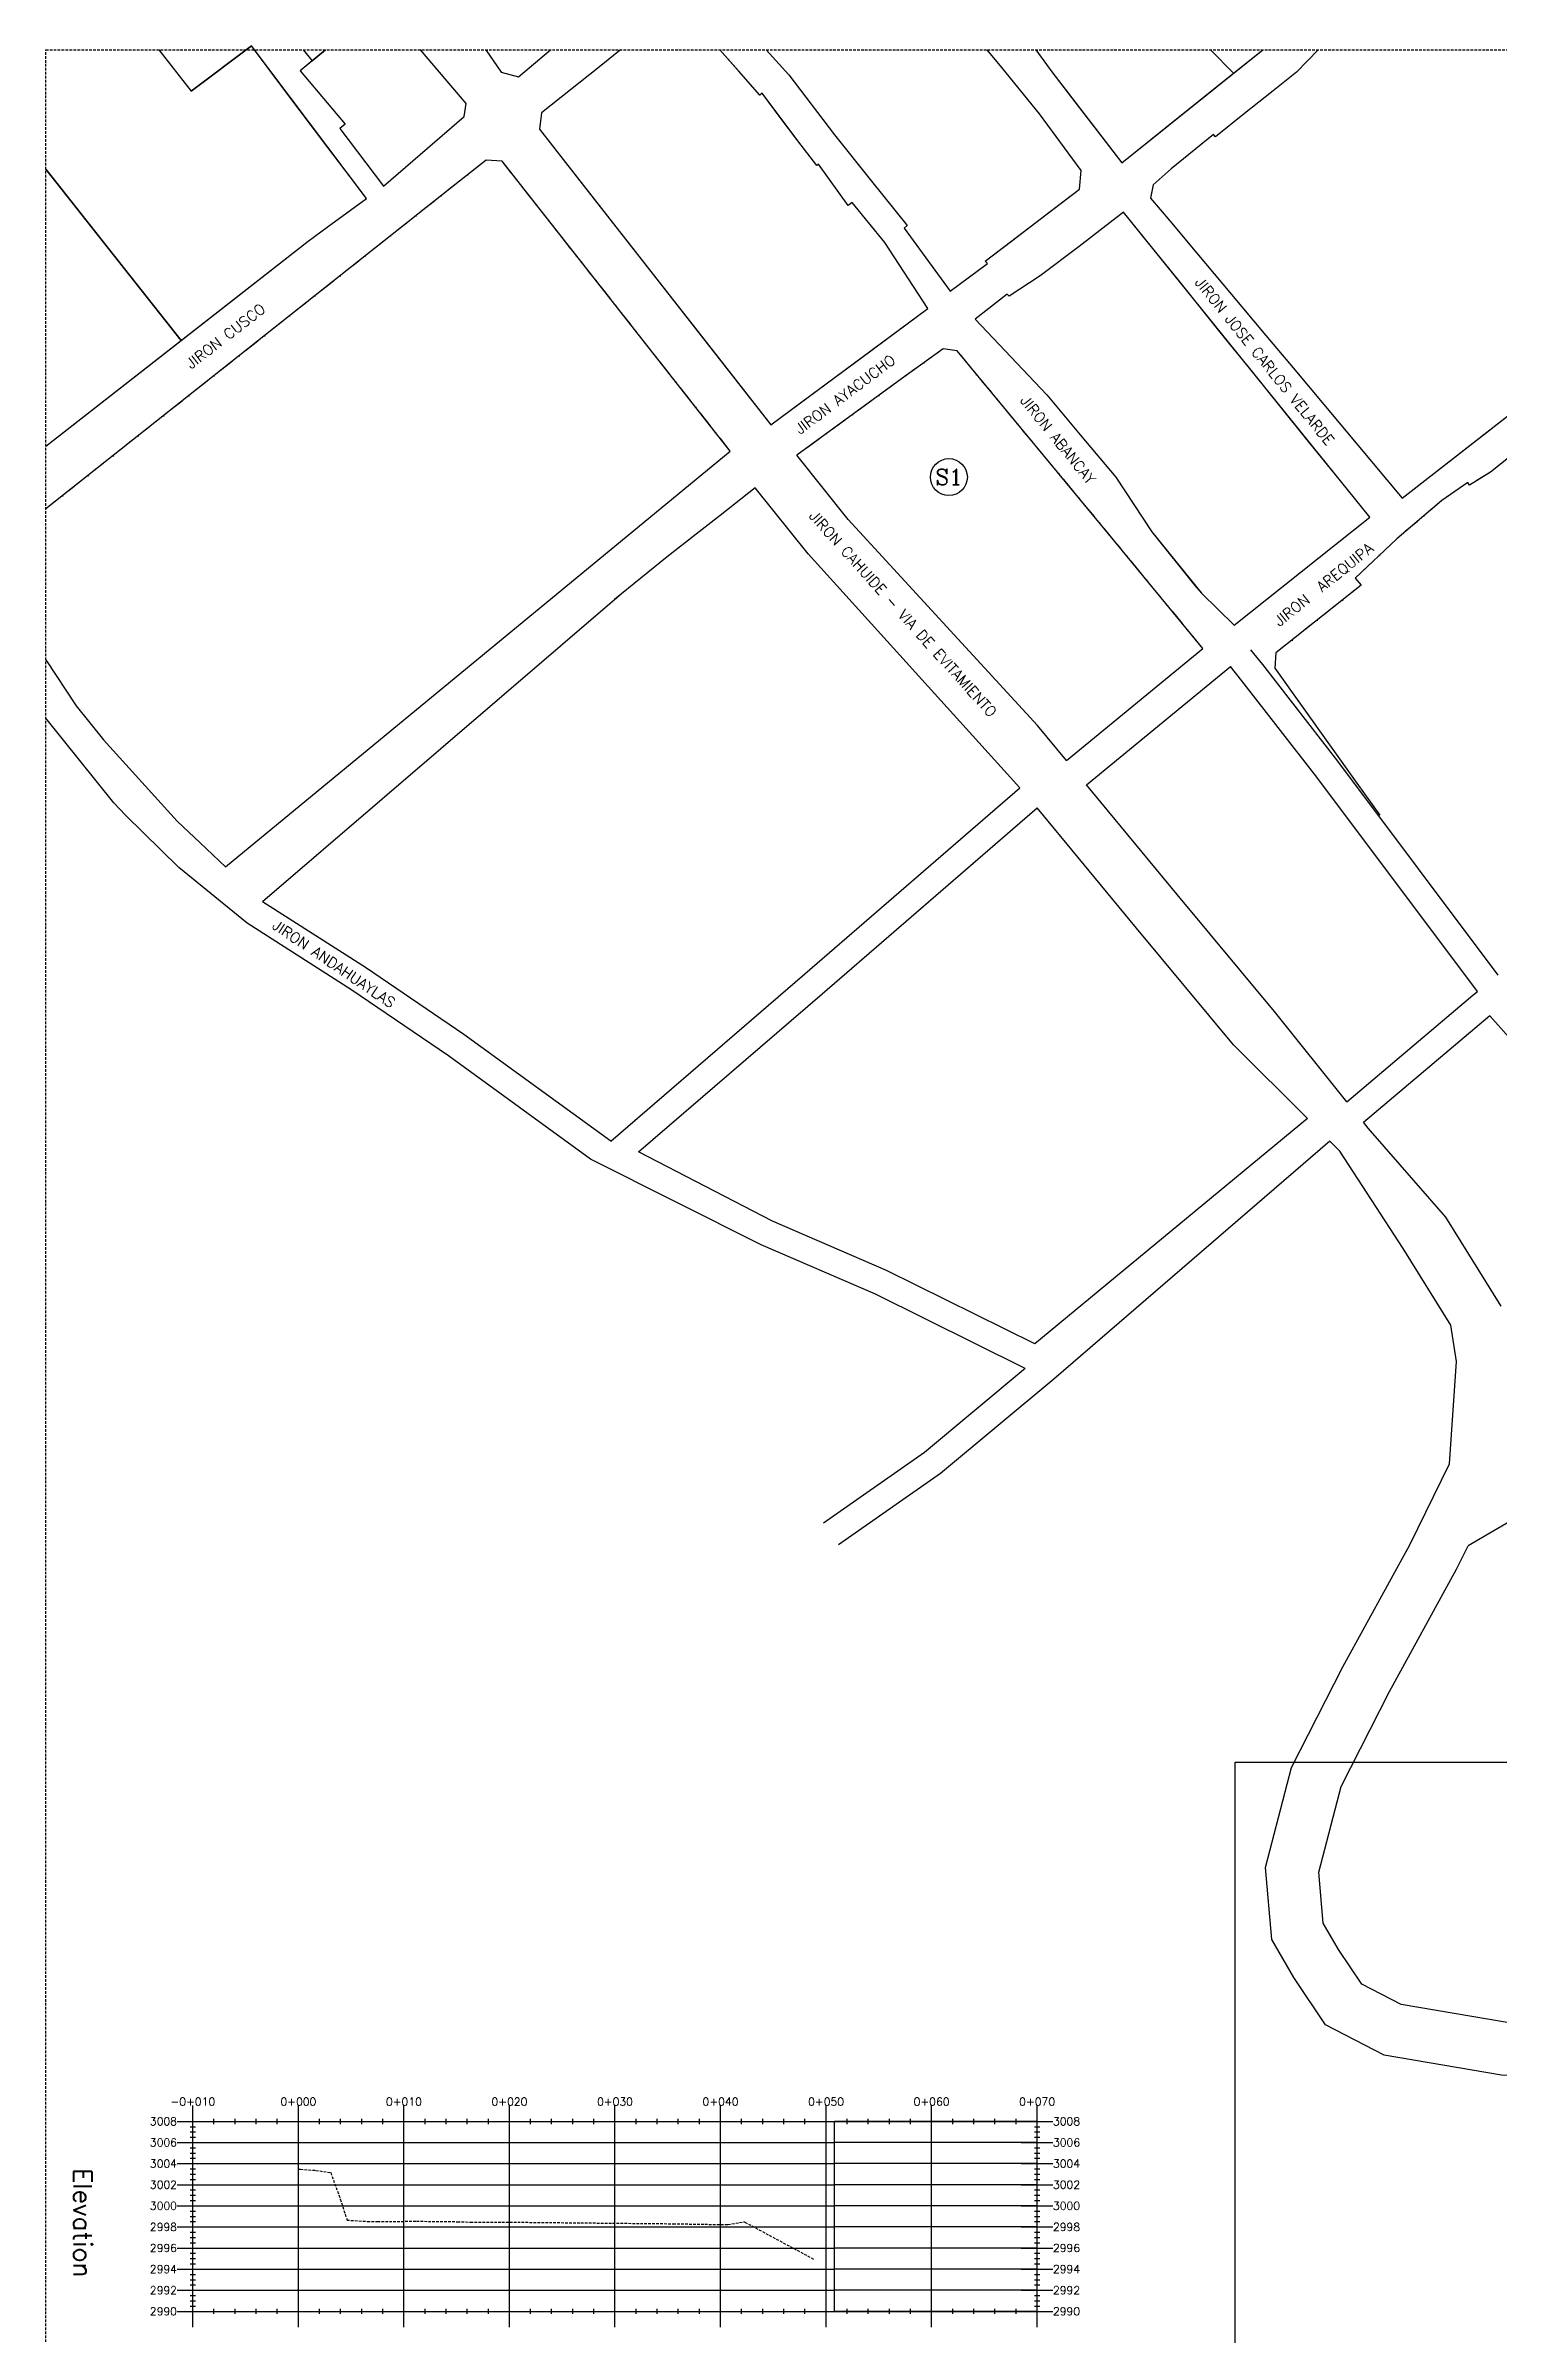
# Model space of a CAD drawing. Header units: metres. Extents: x 699753 to 708012, y 8489657 to 8490746.
# Drawn here: x 706717.6 to 706992.9, y 8490311.9 to 8490745.7 of the extents above; entities that cross this region are included whole.
import ezdxf
from ezdxf.enums import TextEntityAlignment as Align

# ---------------------------------------------------------------- set-up
doc = ezdxf.new("R2010")
doc.units = ezdxf.units.M
doc.linetypes.add('DASHDOT', pattern=[1, 0.5, -0.25, 0, -0.25])
doc.linetypes.add('DASHED', pattern=[0.75, 0.5, -0.25])
doc.layers.add('A-ACOTACION', color=7, linetype='Continuous', lineweight=9)
doc.layers.add('detalles', color=84, linetype='Continuous', lineweight=25)
for name, color, linetype in [('C-HYDR-CTCH-HDPT', 2, 'Continuous'), ('C-ROAD-PROF', 1, 'DASHED'), ('C-ROAD-PROF-GRID-GEOM', 5, 'Continuous'), ('C-ROAD-PROF-GRID-MAJR', 8, 'Continuous'), ('C-ROAD-PROF-TEXT', 11, 'Continuous'), ('C-ROAD-PROF-TITL', 11, 'Continuous'), ('C-ROAD-PROF-TTLB', 5, 'Continuous'), ('CALLES', 7, 'Continuous'), ('COLINDANTES', 8, 'Continuous'), ('MANZANAS', 4, 'Continuous'), ('OTROS-FINES', 7, 'Continuous'), ('VIVIENDA', 7, 'Continuous')]:
    doc.layers.add(name, color=color, linetype=linetype)
doc.styles.add('ROMANC', font='romanc.shx')
doc.styles.add('ROMANT', font='romant.shx')
doc.styles.get("Standard").update_dxf_attribs({"font": 'simplex.shx'})

msp = doc.modelspace()

# ---------------------------------------------------------------- linework, layer by layer
at = {"layer": 'A-ACOTACION', "lineweight": 30, "flags": 128}
msp.add_lwpolyline([(706943.08, 8490420.35), (707463.28, 8490420.35), (707463.28, 8490037.85), (706943.08, 8490037.85), (706943.08, 8490420.35)], dxfattribs=at)
at = {"layer": 'C-HYDR-CTCH-HDPT', "flags": 128}
for points in [[(706911.07, 8490610.22), (706905.58, 8490616.86), (706869.7, 8490655.86), (706859.98, 8490668.06)], [(706902.24, 8490605.03), (706862.1, 8490649.35), (706852.09, 8490661.91)], [(706911.09, 8490610.23), (706936.92, 8490631.45)], [(706914.9, 8490605.59), (706942.18, 8490628.01)], [(706988.99, 8490566.4), (706958.56, 8490607.04), (706944.34, 8490625.31), (706942.18, 8490628.01)], [(706992.9, 8490569.52), (706962.53, 8490610.07), (706948.27, 8490628.4), (706946.05, 8490631.18)], [(706824.76, 8490538.03), (706861.53, 8490569.75), (706902.24, 8490605.03)], [(706964.24, 8490545.53), (706950.49, 8490562.66), (706932.06, 8490584.83), (706914.9, 8490605.59)], [(706755.8, 8490579.39), (706742.86, 8490589.9), (706732.76, 8490599.81)], [(706751.7, 8490590.05), (706746.93, 8490594.58), (706742.57, 8490598.7)], [(706905.09, 8490499.65), (706876.97, 8490513.57), (706855.38, 8490522.9), (706829.98, 8490536.04), (706864.79, 8490565.96), (706905.51, 8490601.25)], [(706956.74, 8490542.32), (706942.74, 8490556.33), (706924.36, 8490578.44), (706905.51, 8490601.25)], [(706824.76, 8490538.03), (706796.85, 8490558.3), (706778.21, 8490570.99), (706758.75, 8490583.43)], [(706820.86, 8490534.67), (706793.97, 8490554.21), (706775.46, 8490566.82), (706755.8, 8490579.39)], [(707139.8, 8490571.44), (707136.28, 8490567.88), (707103.55, 8490545.23), (707047.17, 8490501.53), (707036.62, 8490494.83), (707007.13, 8490472.98), (706987.18, 8490461.35)], [(706964.24, 8490545.53), (706988.12, 8490565.71), (706988.99, 8490566.4)], [(706967.37, 8490541.63), (706991.29, 8490561.84)], [(707038.27, 8490503.75), (707016.24, 8490534.33), (707003.74, 8490547.83), (706991.29, 8490561.83)], [(706956.74, 8490542.32), (706905.09, 8490499.65)], [(706993.47, 8490506.78), (706982.98, 8490523.68), (706968.25, 8490540.53), (706967.37, 8490541.63)], [(706960.99, 8490538.05), (706908.67, 8490492.96)], [(707037.77, 8490346.02), (707030.7, 8490353.19), (707026.49, 8490356.43), (707021.2, 8490358.68), (707010.27, 8490360.28), (706993.51, 8490361.06), (706971.3, 8490364.82), (706960.15, 8490370.56), (706954.15, 8490379.56), (706949.98, 8490386.72), (706948.81, 8490400.38), (706953.72, 8490419.32), (706963.47, 8490438.4), (706976.14, 8490461.55), (706983.66, 8490476.87), (706985.02, 8490496.28), (706983.91, 8490503.21), (706974.92, 8490517.71), (706962.88, 8490536.17), (706960.99, 8490538.05)], [(706903.27, 8490494.97), (706874.87, 8490509.03), (706853.24, 8490518.38), (706820.86, 8490534.67)], [(706903.27, 8490494.97), (706884.15, 8490479.03), (706865.02, 8490465.67)], [(706908.67, 8490492.96), (706887.19, 8490475.05), (706867.88, 8490461.57)], [(707044.89, 8490353.04), (707037.35, 8490360.69), (707031.58, 8490365.14), (707023.93, 8490368.39), (707011.23, 8490370.25), (706994.58, 8490371.02), (706974.5, 8490374.42), (706967.03, 8490378.27), (706962.64, 8490384.86), (706959.76, 8490389.81), (706958.92, 8490399.52), (706963.13, 8490415.75), (706972.31, 8490433.72), (706985.02, 8490456.94), (706987.18, 8490461.35)]]:
    msp.add_lwpolyline(points, dxfattribs=at)
at = {"layer": 'C-ROAD-PROF', "color": 1, "linetype": 'DASHED', "lineweight": -3}
for p, q in [((706765.52, 8490343.19, -507.05), (706765.93, 8490343.2, -507.05)), ((706765.93, 8490343.2, -507.05), (706768.84, 8490342.99, -507.05)), ((706768.84, 8490342.99, -507.05), (706771.65, 8490342.56, -507.05)), ((706771.65, 8490342.56, -507.05), (706773.47, 8490337.52, -507.05)), ((706773.47, 8490337.52, -507.05), (706774.74, 8490333.55, -507.05)), ((706774.74, 8490333.55, -507.05), (706778.63, 8490333.31, -507.05)), ((706778.63, 8490333.31, -507.05), (706780.51, 8490333.28, -507.05)), ((706780.51, 8490333.28, -507.05), (706787.9, 8490333.35, -507.05)), ((706787.9, 8490333.35, -507.05), (706795.69, 8490333.26, -507.05)), ((706795.69, 8490333.26, -507.05), (706798.16, 8490333.18, -507.05)), ((706798.16, 8490333.18, -507.05), (706804.08, 8490333.19, -507.05)), ((706804.08, 8490333.19, -507.05), (706836.58, 8490332.87, -507.05)), ((706836.58, 8490332.87, -507.05), (706846.93, 8490332.7, -507.05)), ((706846.93, 8490332.7, -507.05), (706850.02, 8490333.23, -507.05)), ((706850.02, 8490333.23, -507.05), (706850.15, 8490333.17, -507.05)), ((706850.15, 8490333.17, -507.05), (706863.35, 8490326.06, -507.05))]:
    msp.add_line(p, q, dxfattribs=at)
at = {"layer": 'C-ROAD-PROF', "lineweight": 30}
msp.add_lwpolyline([(706717.65, 8490744.9), (707356.61, 8490744.9), (707356.61, 8490036.71), (706717.65, 8490036.71)], close=True, dxfattribs=at)
at = {"layer": 'C-ROAD-PROF-GRID-GEOM', "color": 5, "linetype": 'Continuous', "lineweight": -3}
for p, q in [((706765.52, 8490316.27, -507.05), (706765.52, 8490352.27, -507.05)), ((706867.12, 8490316.27, -507.05), (706867.12, 8490352.27, -507.05))]:
    msp.add_line(p, q, dxfattribs=at)
at = {"layer": 'C-ROAD-PROF-GRID-MAJR', "color": 8, "linetype": 'Continuous', "lineweight": -3}
for p, q in [((706745.52, 8490352.27, -507.05), (706765.52, 8490352.27, -507.05)), ((706745.52, 8490316.27, -507.05), (706745.52, 8490352.27, -507.05)), ((706765.52, 8490352.27, -507.05), (706867.12, 8490352.27, -507.05)), ((706765.52, 8490316.27, -507.05), (706765.52, 8490352.27, -507.05)), ((706785.52, 8490316.27, -507.05), (706785.52, 8490352.27, -507.05)), ((706805.52, 8490316.27, -507.05), (706805.52, 8490352.27, -507.05)), ((706825.52, 8490316.27, -507.05), (706825.52, 8490352.27, -507.05)), ((706845.52, 8490316.27, -507.05), (706845.52, 8490352.27, -507.05)), ((706865.52, 8490316.27, -507.05), (706865.52, 8490352.27, -507.05)), ((706905.52, 8490352.27, -507.05), (706867.12, 8490352.27, -507.05)), ((706885.52, 8490316.27, -507.05), (706885.52, 8490352.27, -507.05)), ((706905.52, 8490316.27, -507.05), (706905.52, 8490352.27, -507.05)), ((706745.52, 8490348.27, -507.05), (706765.52, 8490348.27, -507.05)), ((706765.52, 8490348.27, -507.05), (706867.12, 8490348.27, -507.05)), ((706905.52, 8490348.27, -507.05), (706867.12, 8490348.27, -507.05)), ((706745.52, 8490344.27, -507.05), (706765.52, 8490344.27, -507.05)), ((706765.52, 8490344.27, -507.05), (706867.12, 8490344.27, -507.05)), ((706905.52, 8490344.27, -507.05), (706867.12, 8490344.27, -507.05)), ((706745.52, 8490340.27, -507.05), (706765.52, 8490340.27, -507.05)), ((706765.52, 8490340.27, -507.05), (706867.12, 8490340.27, -507.05)), ((706905.52, 8490340.27, -507.05), (706867.12, 8490340.27, -507.05)), ((706745.52, 8490336.27, -507.05), (706765.52, 8490336.27, -507.05)), ((706765.52, 8490336.27, -507.05), (706867.12, 8490336.27, -507.05)), ((706905.52, 8490336.27, -507.05), (706867.12, 8490336.27, -507.05)), ((706745.52, 8490332.27, -507.05), (706765.52, 8490332.27, -507.05)), ((706765.52, 8490332.27, -507.05), (706867.12, 8490332.27, -507.05)), ((706905.52, 8490332.27, -507.05), (706867.12, 8490332.27, -507.05)), ((706745.52, 8490328.27, -507.05), (706765.52, 8490328.27, -507.05)), ((706745.52, 8490324.27, -507.05), (706765.52, 8490324.27, -507.05)), ((706765.52, 8490328.27, -507.05), (706867.12, 8490328.27, -507.05)), ((706765.52, 8490324.27, -507.05), (706867.12, 8490324.27, -507.05)), ((706905.52, 8490328.27, -507.05), (706867.12, 8490328.27, -507.05)), ((706905.52, 8490324.27, -507.05), (706867.12, 8490324.27, -507.05)), ((706745.52, 8490320.27, -507.05), (706765.52, 8490320.27, -507.05)), ((706765.52, 8490320.27, -507.05), (706867.12, 8490320.27, -507.05)), ((706905.52, 8490320.27, -507.05), (706867.12, 8490320.27, -507.05)), ((706745.52, 8490316.27, -507.05), (706765.52, 8490316.27, -507.05)), ((706765.52, 8490316.27, -507.05), (706867.12, 8490316.27, -507.05)), ((706905.52, 8490316.27, -507.05), (706867.12, 8490316.27, -507.05))]:
    msp.add_line(p, q, dxfattribs=at)
at = {"layer": 'C-ROAD-PROF-TEXT', "color": 11, "linetype": 'Continuous', "lineweight": -3}
for p, q in [((706745.52, 8490349.27, -507.05), (706745.52, 8490355.27, -507.05)), ((706765.52, 8490349.27, -507.05), (706765.52, 8490355.27, -507.05)), ((706785.52, 8490349.27, -507.05), (706785.52, 8490355.27, -507.05)), ((706805.52, 8490349.27, -507.05), (706805.52, 8490355.27, -507.05)), ((706825.52, 8490349.27, -507.05), (706825.52, 8490355.27, -507.05)), ((706845.52, 8490349.27, -507.05), (706845.52, 8490355.27, -507.05)), ((706865.52, 8490349.27, -507.05), (706865.52, 8490355.27, -507.05)), ((706885.52, 8490349.27, -507.05), (706885.52, 8490355.27, -507.05)), ((706905.52, 8490349.27, -507.05), (706905.52, 8490355.27, -507.05)), ((706742.52, 8490352.27, -507.05), (706748.52, 8490352.27, -507.05)), ((706745.02, 8490351.27, -507.05), (706746.02, 8490351.27, -507.05)), ((706745.02, 8490350.27, -507.05), (706746.02, 8490350.27, -507.05)), ((706749.52, 8490351.77, -507.05), (706749.52, 8490352.77, -507.05)), ((706753.52, 8490351.77, -507.05), (706753.52, 8490352.77, -507.05)), ((706757.52, 8490351.77, -507.05), (706757.52, 8490352.77, -507.05)), ((706761.52, 8490351.77, -507.05), (706761.52, 8490352.77, -507.05)), ((706769.52, 8490351.77, -507.05), (706769.52, 8490352.77, -507.05)), ((706773.52, 8490351.77, -507.05), (706773.52, 8490352.77, -507.05)), ((706777.52, 8490351.77, -507.05), (706777.52, 8490352.77, -507.05)), ((706781.52, 8490351.77, -507.05), (706781.52, 8490352.77, -507.05)), ((706789.52, 8490351.77, -507.05), (706789.52, 8490352.77, -507.05)), ((706793.52, 8490351.77, -507.05), (706793.52, 8490352.77, -507.05)), ((706797.52, 8490351.77, -507.05), (706797.52, 8490352.77, -507.05)), ((706801.52, 8490351.77, -507.05), (706801.52, 8490352.77, -507.05)), ((706809.52, 8490351.77, -507.05), (706809.52, 8490352.77, -507.05)), ((706813.52, 8490351.77, -507.05), (706813.52, 8490352.77, -507.05)), ((706817.52, 8490351.77, -507.05), (706817.52, 8490352.77, -507.05)), ((706821.52, 8490351.77, -507.05), (706821.52, 8490352.77, -507.05)), ((706829.52, 8490351.77, -507.05), (706829.52, 8490352.77, -507.05)), ((706833.52, 8490351.77, -507.05), (706833.52, 8490352.77, -507.05)), ((706837.52, 8490351.77, -507.05), (706837.52, 8490352.77, -507.05)), ((706841.52, 8490351.77, -507.05), (706841.52, 8490352.77, -507.05)), ((706849.52, 8490351.77, -507.05), (706849.52, 8490352.77, -507.05)), ((706853.52, 8490351.77, -507.05), (706853.52, 8490352.77, -507.05)), ((706857.52, 8490351.77, -507.05), (706857.52, 8490352.77, -507.05)), ((706861.52, 8490351.77, -507.05), (706861.52, 8490352.77, -507.05)), ((706869.52, 8490351.77, -507.05), (706869.52, 8490352.77, -507.05)), ((706873.52, 8490351.77, -507.05), (706873.52, 8490352.77, -507.05)), ((706877.52, 8490351.77, -507.05), (706877.52, 8490352.77, -507.05)), ((706881.52, 8490351.77, -507.05), (706881.52, 8490352.77, -507.05)), ((706889.52, 8490351.77, -507.05), (706889.52, 8490352.77, -507.05)), ((706893.52, 8490351.77, -507.05), (706893.52, 8490352.77, -507.05)), ((706897.52, 8490351.77, -507.05), (706897.52, 8490352.77, -507.05)), ((706901.52, 8490351.77, -507.05), (706901.52, 8490352.77, -507.05)), ((706902.52, 8490352.27, -507.05), (706908.52, 8490352.27, -507.05)), ((706905.02, 8490351.27, -507.05), (706906.02, 8490351.27, -507.05)), ((706905.02, 8490350.27, -507.05), (706906.02, 8490350.27, -507.05)), ((706742.52, 8490348.27, -507.05), (706748.52, 8490348.27, -507.05)), ((706745.02, 8490349.27, -507.05), (706746.02, 8490349.27, -507.05)), ((706745.02, 8490347.27, -507.05), (706746.02, 8490347.27, -507.05)), ((706745.02, 8490346.27, -507.05), (706746.02, 8490346.27, -507.05)), ((706902.52, 8490348.27, -507.05), (706908.52, 8490348.27, -507.05)), ((706905.02, 8490349.27, -507.05), (706906.02, 8490349.27, -507.05)), ((706905.02, 8490347.27, -507.05), (706906.02, 8490347.27, -507.05)), ((706905.02, 8490346.27, -507.05), (706906.02, 8490346.27, -507.05)), ((706742.52, 8490344.27, -507.05), (706748.52, 8490344.27, -507.05)), ((706745.02, 8490345.27, -507.05), (706746.02, 8490345.27, -507.05)), ((706745.02, 8490343.27, -507.05), (706746.02, 8490343.27, -507.05)), ((706745.02, 8490342.27, -507.05), (706746.02, 8490342.27, -507.05)), ((706902.52, 8490344.27, -507.05), (706908.52, 8490344.27, -507.05)), ((706905.02, 8490345.27, -507.05), (706906.02, 8490345.27, -507.05)), ((706905.02, 8490343.27, -507.05), (706906.02, 8490343.27, -507.05)), ((706905.02, 8490342.27, -507.05), (706906.02, 8490342.27, -507.05)), ((706742.52, 8490340.27, -507.05), (706748.52, 8490340.27, -507.05)), ((706745.02, 8490341.27, -507.05), (706746.02, 8490341.27, -507.05)), ((706745.02, 8490339.27, -507.05), (706746.02, 8490339.27, -507.05)), ((706745.02, 8490338.27, -507.05), (706746.02, 8490338.27, -507.05)), ((706745.02, 8490337.27, -507.05), (706746.02, 8490337.27, -507.05)), ((706902.52, 8490340.27, -507.05), (706908.52, 8490340.27, -507.05)), ((706905.02, 8490341.27, -507.05), (706906.02, 8490341.27, -507.05)), ((706905.02, 8490339.27, -507.05), (706906.02, 8490339.27, -507.05)), ((706905.02, 8490338.27, -507.05), (706906.02, 8490338.27, -507.05)), ((706905.02, 8490337.27, -507.05), (706906.02, 8490337.27, -507.05)), ((706742.52, 8490336.27, -507.05), (706748.52, 8490336.27, -507.05)), ((706745.02, 8490335.27, -507.05), (706746.02, 8490335.27, -507.05)), ((706745.02, 8490334.27, -507.05), (706746.02, 8490334.27, -507.05)), ((706745.02, 8490333.27, -507.05), (706746.02, 8490333.27, -507.05)), ((706902.52, 8490336.27, -507.05), (706908.52, 8490336.27, -507.05)), ((706905.02, 8490335.27, -507.05), (706906.02, 8490335.27, -507.05)), ((706905.02, 8490334.27, -507.05), (706906.02, 8490334.27, -507.05)), ((706905.02, 8490333.27, -507.05), (706906.02, 8490333.27, -507.05)), ((706742.52, 8490332.27, -507.05), (706748.52, 8490332.27, -507.05)), ((706745.02, 8490331.27, -507.05), (706746.02, 8490331.27, -507.05)), ((706745.02, 8490330.27, -507.05), (706746.02, 8490330.27, -507.05)), ((706745.02, 8490329.27, -507.05), (706746.02, 8490329.27, -507.05)), ((706902.52, 8490332.27, -507.05), (706908.52, 8490332.27, -507.05)), ((706905.02, 8490331.27, -507.05), (706906.02, 8490331.27, -507.05)), ((706905.02, 8490330.27, -507.05), (706906.02, 8490330.27, -507.05)), ((706905.02, 8490329.27, -507.05), (706906.02, 8490329.27, -507.05)), ((706742.52, 8490328.27, -507.05), (706748.52, 8490328.27, -507.05)), ((706742.52, 8490324.27, -507.05), (706748.52, 8490324.27, -507.05)), ((706745.02, 8490327.27, -507.05), (706746.02, 8490327.27, -507.05)), ((706745.02, 8490326.27, -507.05), (706746.02, 8490326.27, -507.05)), ((706745.02, 8490325.27, -507.05), (706746.02, 8490325.27, -507.05)), ((706902.52, 8490328.27, -507.05), (706908.52, 8490328.27, -507.05)), ((706902.52, 8490324.27, -507.05), (706908.52, 8490324.27, -507.05)), ((706905.02, 8490327.27, -507.05), (706906.02, 8490327.27, -507.05)), ((706905.02, 8490326.27, -507.05), (706906.02, 8490326.27, -507.05)), ((706905.02, 8490325.27, -507.05), (706906.02, 8490325.27, -507.05)), ((706742.52, 8490320.27, -507.05), (706748.52, 8490320.27, -507.05)), ((706745.02, 8490323.27, -507.05), (706746.02, 8490323.27, -507.05)), ((706745.02, 8490322.27, -507.05), (706746.02, 8490322.27, -507.05)), ((706745.02, 8490321.27, -507.05), (706746.02, 8490321.27, -507.05)), ((706902.52, 8490320.27, -507.05), (706908.52, 8490320.27, -507.05)), ((706905.02, 8490323.27, -507.05), (706906.02, 8490323.27, -507.05)), ((706905.02, 8490322.27, -507.05), (706906.02, 8490322.27, -507.05)), ((706905.02, 8490321.27, -507.05), (706906.02, 8490321.27, -507.05)), ((706742.52, 8490316.27, -507.05), (706748.52, 8490316.27, -507.05)), ((706745.02, 8490319.27, -507.05), (706746.02, 8490319.27, -507.05)), ((706745.02, 8490318.27, -507.05), (706746.02, 8490318.27, -507.05)), ((706745.02, 8490317.27, -507.05), (706746.02, 8490317.27, -507.05)), ((706745.52, 8490313.27, -507.05), (706745.52, 8490319.27, -507.05)), ((706749.52, 8490315.77, -507.05), (706749.52, 8490316.77, -507.05)), ((706753.52, 8490315.77, -507.05), (706753.52, 8490316.77, -507.05)), ((706757.52, 8490315.77, -507.05), (706757.52, 8490316.77, -507.05)), ((706761.52, 8490315.77, -507.05), (706761.52, 8490316.77, -507.05)), ((706765.52, 8490313.27, -507.05), (706765.52, 8490319.27, -507.05)), ((706769.52, 8490315.77, -507.05), (706769.52, 8490316.77, -507.05)), ((706773.52, 8490315.77, -507.05), (706773.52, 8490316.77, -507.05)), ((706777.52, 8490315.77, -507.05), (706777.52, 8490316.77, -507.05)), ((706781.52, 8490315.77, -507.05), (706781.52, 8490316.77, -507.05)), ((706785.52, 8490313.27, -507.05), (706785.52, 8490319.27, -507.05)), ((706789.52, 8490315.77, -507.05), (706789.52, 8490316.77, -507.05)), ((706793.52, 8490315.77, -507.05), (706793.52, 8490316.77, -507.05)), ((706797.52, 8490315.77, -507.05), (706797.52, 8490316.77, -507.05)), ((706801.52, 8490315.77, -507.05), (706801.52, 8490316.77, -507.05)), ((706805.52, 8490313.27, -507.05), (706805.52, 8490319.27, -507.05)), ((706809.52, 8490315.77, -507.05), (706809.52, 8490316.77, -507.05)), ((706813.52, 8490315.77, -507.05), (706813.52, 8490316.77, -507.05)), ((706817.52, 8490315.77, -507.05), (706817.52, 8490316.77, -507.05)), ((706821.52, 8490315.77, -507.05), (706821.52, 8490316.77, -507.05)), ((706825.52, 8490313.27, -507.05), (706825.52, 8490319.27, -507.05)), ((706829.52, 8490315.77, -507.05), (706829.52, 8490316.77, -507.05)), ((706833.52, 8490315.77, -507.05), (706833.52, 8490316.77, -507.05)), ((706837.52, 8490315.77, -507.05), (706837.52, 8490316.77, -507.05)), ((706841.52, 8490315.77, -507.05), (706841.52, 8490316.77, -507.05)), ((706845.52, 8490313.27, -507.05), (706845.52, 8490319.27, -507.05)), ((706849.52, 8490315.77, -507.05), (706849.52, 8490316.77, -507.05)), ((706853.52, 8490315.77, -507.05), (706853.52, 8490316.77, -507.05)), ((706857.52, 8490315.77, -507.05), (706857.52, 8490316.77, -507.05)), ((706861.52, 8490315.77, -507.05), (706861.52, 8490316.77, -507.05)), ((706865.52, 8490313.27, -507.05), (706865.52, 8490319.27, -507.05)), ((706869.52, 8490315.77, -507.05), (706869.52, 8490316.77, -507.05)), ((706873.52, 8490315.77, -507.05), (706873.52, 8490316.77, -507.05)), ((706877.52, 8490315.77, -507.05), (706877.52, 8490316.77, -507.05)), ((706881.52, 8490315.77, -507.05), (706881.52, 8490316.77, -507.05)), ((706885.52, 8490313.27, -507.05), (706885.52, 8490319.27, -507.05)), ((706889.52, 8490315.77, -507.05), (706889.52, 8490316.77, -507.05)), ((706893.52, 8490315.77, -507.05), (706893.52, 8490316.77, -507.05)), ((706897.52, 8490315.77, -507.05), (706897.52, 8490316.77, -507.05)), ((706901.52, 8490315.77, -507.05), (706901.52, 8490316.77, -507.05)), ((706902.52, 8490316.27, -507.05), (706908.52, 8490316.27, -507.05)), ((706905.02, 8490319.27, -507.05), (706906.02, 8490319.27, -507.05)), ((706905.02, 8490318.27, -507.05), (706906.02, 8490318.27, -507.05)), ((706905.02, 8490317.27, -507.05), (706906.02, 8490317.27, -507.05)), ((706905.52, 8490313.27, -507.05), (706905.52, 8490319.27, -507.05))]:
    msp.add_line(p, q, dxfattribs=at)
at = {"layer": 'C-ROAD-PROF-TTLB', "color": 5, "linetype": 'Continuous', "lineweight": -3}
for p, q in [((706745.52, 8490316.27, -507.05), (706745.52, 8490352.27, -507.05)), ((706745.52, 8490352.27, -507.05), (706905.52, 8490352.27, -507.05)), ((706905.52, 8490316.27, -507.05), (706905.52, 8490352.27, -507.05)), ((706745.52, 8490316.27, -507.05), (706905.52, 8490316.27, -507.05))]:
    msp.add_line(p, q, dxfattribs=at)
at = {"layer": 'COLINDANTES', "color": 8, "ltscale": 4}
for p, q in [((706801.11, 8490724), (706796.07, 8490720.01)), ((706804.11, 8490723.8), (706801.11, 8490724)), ((706847.37, 8490668.86), (706804.11, 8490723.8)), ((706796.07, 8490720.01), (706717.65, 8490657.87)), ((706887.71, 8490688.24), (706879.13, 8490682.01)), ((706890.36, 8490687.83), (706887.71, 8490688.24)), ((706920.26, 8490651.74), (706890.36, 8490687.83)), ((706879.13, 8490682.01), (706859.98, 8490668.06)), ((707002.77, 8490673.94), (706991.43, 8490664.84)), ((706751.7, 8490590.05), (706847.37, 8490668.86)), ((706987.12, 8490662.89), (706982.23, 8490659.47)), ((706987.45, 8490662.41), (706987.12, 8490662.89)), ((706991.43, 8490664.84), (706987.45, 8490662.41)), ((706852.09, 8490661.91), (706845.43, 8490656.66)), ((706982.23, 8490659.47), (706973.67, 8490652.22)), ((706845.43, 8490656.66), (706840.93, 8490653.08)), ((706840.93, 8490653.08), (706835.4, 8490648.79)), ((706936.92, 8490631.45), (706920.26, 8490651.74)), ((706973.67, 8490652.22), (706965.8, 8490644.78)), ((706835.4, 8490648.79), (706825.45, 8490640.74)), ((706826.73, 8490641.78), (706758.75, 8490583.43)), ((706966.91, 8490643.41), (706950.76, 8490630.59)), ((706965.8, 8490644.78), (706966.91, 8490643.41)), ((706717.65, 8490629.25), (706723.41, 8490620.58)), ((706950.76, 8490630.59), (706950.55, 8490627.7)), ((706950.55, 8490627.7), (706966.1, 8490605.91)), ((706723.41, 8490620.58), (706728.62, 8490614.14)), ((706730.56, 8490602.17), (706717.65, 8490618.24)), ((706728.62, 8490614.14), (706742.57, 8490598.7)), ((706732.76, 8490599.81), (706730.56, 8490602.17)), ((706966.1, 8490605.91), (706970.45, 8490599.81))]:
    msp.add_line(p, q, dxfattribs=at)
at = {"layer": 'COLINDANTES', "color": 8}
msp.add_circle((706888.8, 8490663.92), 3.5, dxfattribs=at)
at = {"layer": 'detalles', "color": 1, "linetype": 'DASHDOT', "ltscale": 6}
for p, q in [((706801.11, 8490724), (706796.07, 8490720.01)), ((706804.11, 8490723.8), (706801.11, 8490724)), ((706847.37, 8490668.86), (706804.11, 8490723.8)), ((706796.07, 8490720.01), (706717.65, 8490657.87)), ((706887.71, 8490688.24), (706879.13, 8490682.01)), ((706890.36, 8490687.83), (706887.71, 8490688.24)), ((706920.26, 8490651.74), (706890.36, 8490687.83)), ((706879.13, 8490682.01), (706859.98, 8490668.06)), ((707002.77, 8490673.94), (706991.43, 8490664.84)), ((706987.12, 8490662.89), (706982.23, 8490659.47)), ((706987.45, 8490662.41), (706987.12, 8490662.89)), ((706991.43, 8490664.84), (706987.45, 8490662.41)), ((706982.23, 8490659.47), (706973.67, 8490652.22)), ((706936.92, 8490631.45), (706920.26, 8490651.74)), ((706973.67, 8490652.22), (706965.8, 8490644.78)), ((706966.91, 8490643.41), (706950.76, 8490630.59)), ((706965.8, 8490644.78), (706966.91, 8490643.41)), ((706950.76, 8490630.59), (706950.55, 8490627.7))]:
    msp.add_line(p, q, dxfattribs=at)
at = {"layer": 'MANZANAS', "color": 4, "ltscale": 4}
for p, q in [((706778.41, 8490716.71), (706756.61, 8490745.67)), ((706768.16, 8490742.83), (706765.85, 8490740.92)), ((706765.85, 8490740.92), (706774.39, 8490730.83)), ((706766.42, 8490744.9), (706768.16, 8490742.83)), ((706797.32, 8490734.71), (706788.69, 8490744.9)), ((706801.03, 8490744.9), (706803.94, 8490740.67)), ((706803.94, 8490740.67), (706807.22, 8490739.79)), ((706807.22, 8490739.79), (706813.28, 8490744.9)), ((706822.58, 8490741.68), (706811.6, 8490732.94)), ((706826.59, 8490744.9), (706822.58, 8490741.68)), ((706852.95, 8490736.29), (706845.39, 8490744.9)), ((706854.14, 8490744.9), (706858.45, 8490740.15)), ((706898.85, 8490741.57), (706896.08, 8490744.9)), ((706905.98, 8490732.77), (706898.85, 8490741.57)), ((706905.29, 8490744.9), (706908.29, 8490740.75)), ((706908.29, 8490740.75), (706921.56, 8490723.49)), ((706921.56, 8490723.49), (706948.3, 8490744.9)), ((706954.66, 8490740.67), (706950.27, 8490737.14)), ((706958.75, 8490744.9), (706954.66, 8490740.67)), ((706853.4, 8490736.66), (706852.95, 8490736.29)), ((706860.18, 8490727.62), (706853.4, 8490736.66)), ((706858.45, 8490740.15), (706867.13, 8490728.78)), ((706950.27, 8490737.14), (706944.85, 8490732.83)), ((706781.64, 8490719.07), (706796.91, 8490732.28)), ((706796.91, 8490732.28), (706797.32, 8490734.71)), ((706811.6, 8490732.94), (706811.21, 8490729.89)), ((706913.87, 8490722.01), (706905.98, 8490732.77)), ((706944.85, 8490732.83), (706939.34, 8490728.4)), ((706774.39, 8490730.83), (706773.39, 8490729.99)), ((706773.39, 8490729.99), (706781.64, 8490719.07)), ((706811.21, 8490729.89), (706816.16, 8490723.56)), ((706863.79, 8490722.99), (706860.18, 8490727.62)), ((706867.13, 8490728.78), (706874.11, 8490720.02)), ((706938.94, 8490728.85), (706930.92, 8490722.32)), ((706939.34, 8490728.4), (706938.94, 8490728.85)), ((706816.16, 8490723.56), (706855.04, 8490673.85)), ((706864.09, 8490723.2), (706863.79, 8490722.99)), ((706869.72, 8490715.39), (706864.09, 8490723.2)), ((706874.11, 8490720.02), (706880.91, 8490711.59)), ((706913.52, 8490718.47), (706913.87, 8490722.01)), ((706927.5, 8490719.32), (706927.01, 8490716.8)), ((706930.92, 8490722.32), (706927.5, 8490719.32)), ((706770.99, 8490711.26), (706778.41, 8490716.71)), ((706870.44, 8490715.97), (706869.72, 8490715.39)), ((706876.64, 8490708.38), (706870.44, 8490715.97)), ((706895.67, 8490704.86), (706913.52, 8490718.47)), ((706927.01, 8490716.8), (706930.65, 8490712.46)), ((706767.35, 8490708.62), (706770.99, 8490711.26)), ((706880.91, 8490711.59), (706880.32, 8490711.07)), ((706880.32, 8490711.07), (706889.06, 8490699.13)), ((706921.92, 8490714.11), (706913.46, 8490707.63)), ((706968.55, 8490656.29), (706921.92, 8490714.11)), ((706930.65, 8490712.46), (706935.8, 8490706.35)), ((706717.65, 8490669.8), (706767.35, 8490708.62)), ((706884.83, 8490695.85), (706876.64, 8490708.38)), ((706913.46, 8490707.63), (706906.08, 8490702.05)), ((706935.8, 8490706.35), (706942.33, 8490698.53)), ((706889.06, 8490699.13), (706896.1, 8490704.4)), ((706896.1, 8490704.4), (706895.67, 8490704.86)), ((706906.08, 8490702.05), (706900.2, 8490698.21)), ((706899.83, 8490698.58), (706893.79, 8490693.85)), ((706900.2, 8490698.21), (706899.83, 8490698.58)), ((706942.33, 8490698.53), (706948.88, 8490690.74)), ((706974.7, 8490659.95), (707027.48, 8490701)), ((706855.04, 8490673.85), (706884.83, 8490695.85)), ((706893.79, 8490693.85), (706907.38, 8490679.49)), ((706948.88, 8490690.74), (706954.02, 8490684.61)), ((706954.02, 8490684.61), (706974.7, 8490659.95)), ((706907.38, 8490679.49), (706913.7, 8490671.95)), ((706913.7, 8490671.95), (706920.42, 8490663.92)), ((706920.42, 8490663.92), (706927.27, 8490653.55)), ((706942.85, 8490635.87), (706968.55, 8490656.29)), ((706927.27, 8490653.55), (706936.64, 8490641.89)), ((706936.64, 8490641.89), (706942.85, 8490635.87))]:
    msp.add_line(p, q, dxfattribs=at)
at = {"layer": 'OTROS-FINES', "ltscale": 4}
for p, q in [((706854.14, 8490744.9), (706858.45, 8490740.15)), ((706858.45, 8490740.15), (706867.13, 8490728.78))]:
    msp.add_line(p, q, dxfattribs=at)
at = {"layer": 'VIVIENDA', "color": 7, "ltscale": 4}
for p, q in [((706756.61, 8490745.67), (706745.21, 8490737.03)), ((706745.21, 8490737.03), (706756.61, 8490745.67)), ((706763.36, 8490736.69), (706756.61, 8490745.67)), ((706739.09, 8490744.9), (706745.21, 8490737.03)), ((706770.66, 8490744.9), (706765.85, 8490740.92)), ((706765.85, 8490740.92), (706774.39, 8490730.83)), ((706766.42, 8490744.9), (706768.16, 8490742.83)), ((706768.16, 8490742.83), (706770.66, 8490744.9)), ((706789.74, 8490743.66), (706788.69, 8490744.9)), ((706797.32, 8490734.71), (706789.74, 8490743.66)), ((706801.03, 8490744.9), (706803.94, 8490740.67)), ((706803.94, 8490740.67), (706807.22, 8490739.79)), ((706807.22, 8490739.79), (706813.28, 8490744.9)), ((706822.58, 8490741.68), (706811.6, 8490732.94)), ((706826.59, 8490744.9), (706822.58, 8490741.68)), ((706848.9, 8490740.9), (706845.39, 8490744.9)), ((706852.95, 8490736.29), (706848.9, 8490740.9)), ((706898.85, 8490741.57), (706896.08, 8490744.9)), ((706905.98, 8490732.77), (706898.85, 8490741.57)), ((706905.29, 8490744.9), (706908.29, 8490740.75)), ((706908.29, 8490740.75), (706912.86, 8490734.8)), ((706942.76, 8490740.46), (706938.35, 8490744.9)), ((706938.35, 8490744.9), (706942.76, 8490740.46)), ((706942.76, 8490740.46), (706948.3, 8490744.9)), ((706954.66, 8490740.67), (706950.27, 8490737.14)), ((706958.75, 8490744.9), (706954.66, 8490740.67)), ((706771.11, 8490726.41), (706763.36, 8490736.69)), ((706856.82, 8490732.1), (706853.4, 8490736.66)), ((706929.97, 8490730.22), (706942.76, 8490740.46)), ((706950.27, 8490737.14), (706944.85, 8490732.83)), ((706781.64, 8490719.07), (706796.91, 8490732.28)), ((706796.91, 8490732.28), (706797.32, 8490734.71)), ((706811.6, 8490732.94), (706811.21, 8490729.89)), ((706860.18, 8490727.62), (706856.82, 8490732.1)), ((706913.87, 8490722.01), (706905.98, 8490732.77)), ((706912.86, 8490734.8), (706921.56, 8490723.49)), ((706944.85, 8490732.83), (706939.34, 8490728.4)), ((706773.39, 8490729.99), (706781.64, 8490719.07)), ((706811.21, 8490729.89), (706816.16, 8490723.56)), ((706863.79, 8490722.99), (706860.18, 8490727.62)), ((706867.13, 8490728.78), (706874.11, 8490720.02)), ((706921.56, 8490723.49), (706929.97, 8490730.22)), ((706938.94, 8490728.85), (706930.92, 8490722.32)), ((706775.32, 8490720.81), (706771.11, 8490726.41)), ((706816.16, 8490723.56), (706820.47, 8490718.05)), ((706743.28, 8490689.82), (706717.65, 8490722.29)), ((706717.65, 8490722.29), (706732.57, 8490703.39)), ((706778.41, 8490716.71), (706775.32, 8490720.81)), ((706864.09, 8490723.2), (706863.79, 8490722.99)), ((706869.72, 8490715.39), (706864.09, 8490723.2)), ((706874.11, 8490720.02), (706880.91, 8490711.59)), ((706913.52, 8490718.47), (706913.87, 8490722.01)), ((706927.5, 8490719.32), (706927.01, 8490716.8)), ((706930.92, 8490722.32), (706927.5, 8490719.32)), ((706770.99, 8490711.26), (706778.41, 8490716.71)), ((706820.47, 8490718.05), (706831.65, 8490703.76)), ((706876.64, 8490708.38), (706870.44, 8490715.97)), ((706907.99, 8490714.25), (706913.52, 8490718.47)), ((706927.01, 8490716.8), (706930.65, 8490712.46)), ((706767.35, 8490708.62), (706770.99, 8490711.26)), ((706880.32, 8490711.07), (706889.06, 8490699.13)), ((706900.64, 8490708.65), (706907.99, 8490714.25)), ((706921.92, 8490714.11), (706913.46, 8490707.63)), ((706926.63, 8490708.27), (706921.92, 8490714.11)), ((706930.65, 8490712.46), (706935.8, 8490706.35)), ((706755.74, 8490699.55), (706767.35, 8490708.62)), ((706884.83, 8490695.85), (706876.64, 8490708.38)), ((706895.67, 8490704.86), (706900.64, 8490708.65)), ((706913.46, 8490707.63), (706906.08, 8490702.05)), ((706932.11, 8490701.47), (706926.63, 8490708.27)), ((706935.8, 8490706.35), (706942.33, 8490698.53)), ((706732.57, 8490703.39), (706743.28, 8490689.82)), ((706831.65, 8490703.76), (706845.14, 8490686.51)), ((706889.06, 8490699.13), (706896.1, 8490704.4)), ((706896.1, 8490704.4), (706895.67, 8490704.86)), ((706906.08, 8490702.05), (706900.2, 8490698.21)), ((706743.28, 8490689.82), (706755.74, 8490699.55)), ((706899.83, 8490698.58), (706893.79, 8490693.85)), ((706939.96, 8490691.73), (706932.11, 8490701.47)), ((706942.33, 8490698.53), (706948.88, 8490690.74)), ((706872.53, 8490686.76), (706884.83, 8490695.85)), ((706893.79, 8490693.85), (706907.38, 8490679.49)), ((706717.65, 8490669.8), (706743.28, 8490689.82)), ((706942.66, 8490688.38), (706939.96, 8490691.73)), ((706948.88, 8490690.74), (706954.02, 8490684.61)), ((706845.14, 8490686.51), (706855.04, 8490673.85)), ((706862.89, 8490679.64), (706872.53, 8490686.76)), ((706945.55, 8490684.81), (706942.66, 8490688.38)), ((706952, 8490676.81), (706945.55, 8490684.81)), ((706954.02, 8490684.61), (706974.7, 8490659.95)), ((706855.04, 8490673.85), (706858.96, 8490676.74)), ((706858.96, 8490676.74), (706862.89, 8490679.64)), ((706907.38, 8490679.5), (706913.7, 8490671.95)), ((706956.38, 8490671.37), (706952, 8490676.81)), ((706987.61, 8490669.98), (706996.76, 8490677.11)), ((706913.7, 8490671.95), (706920.42, 8490663.92)), ((706961.91, 8490664.52), (706956.38, 8490671.37)), ((706974.7, 8490659.95), (706987.61, 8490669.98)), ((706920.42, 8490663.92), (706927.27, 8490653.55)), ((706968.55, 8490656.29), (706961.91, 8490664.52)), ((706962.04, 8490651.11), (706968.55, 8490656.29)), ((706927.27, 8490653.55), (706935.42, 8490643.4)), ((706955.55, 8490645.96), (706962.04, 8490651.11)), ((706949.06, 8490640.8), (706955.55, 8490645.96)), ((706935.42, 8490643.4), (706936.64, 8490641.89)), ((706936.64, 8490641.89), (706942.85, 8490635.87)), ((706942.85, 8490635.87), (706949.06, 8490640.8))]:
    msp.add_line(p, q, dxfattribs=at)

# ---------------------------------------------------------------- texts
at = {"layer": 'C-ROAD-PROF-TEXT', "color": 11, "linetype": 'Continuous', "lineweight": -3, "char_height": 1.5}
for s, insert, attachment_point in [('-0+010', (706745.52, 8490355.27, -507.05), 8), ('0+000', (706765.52, 8490355.27, -507.05), 8), ('0+010', (706785.52, 8490355.27, -507.05), 8), ('0+020', (706805.52, 8490355.27, -507.05), 8), ('0+030', (706825.52, 8490355.27, -507.05), 8), ('0+040', (706845.52, 8490355.27, -507.05), 8), ('0+050', (706865.52, 8490355.27, -507.05), 8), ('0+060', (706885.52, 8490355.27, -507.05), 8), ('0+070', (706905.52, 8490355.27, -507.05), 8), ('3008', (706742.52, 8490352.27, -507.05), 6), ('3008', (706908.52, 8490352.27, -507.05), 4), ('3006', (706742.52, 8490348.27, -507.05), 6), ('3006', (706908.52, 8490348.27, -507.05), 4), ('3004', (706742.52, 8490344.27, -507.05), 6), ('3004', (706908.52, 8490344.27, -507.05), 4), ('3002', (706742.52, 8490340.27, -507.05), 6), ('3002', (706908.52, 8490340.27, -507.05), 4), ('3000', (706742.52, 8490336.27, -507.05), 6), ('2998', (706742.52, 8490332.27, -507.05), 6), ('3000', (706908.52, 8490336.27, -507.05), 4), ('2998', (706908.52, 8490332.27, -507.05), 4), ('2996', (706742.52, 8490328.27, -507.05), 6), ('2996', (706908.52, 8490328.27, -507.05), 4), ('2994', (706742.52, 8490324.27, -507.05), 6), ('2994', (706908.52, 8490324.27, -507.05), 4), ('2992', (706742.52, 8490320.27, -507.05), 6), ('2992', (706908.52, 8490320.27, -507.05), 4), ('2990', (706742.52, 8490316.27, -507.05), 6), ('2990', (706908.52, 8490316.27, -507.05), 4)]:
    msp.add_mtext(s, dxfattribs=dict(at, insert=insert, attachment_point=attachment_point))
at = {"layer": 'C-ROAD-PROF-TITL', "color": 1, "linetype": 'Continuous', "lineweight": -3, "insert": (706722.89, 8490333.01, -507.05), "char_height": 3.5, "attachment_point": 8, "rotation": 270}
msp.add_mtext('Elevation', dxfattribs=at)
at = {"layer": 'CALLES', "linetype": 'Continuous', "style": 'ROMANT'}
for s, rotation, p in [('JIRON JOSE CARLOS VELARDE', 309, (706947.87, 8490685.26)), ('JIRON AYACUCHO', 37, (706869.74, 8490678.79)), ('JIRON ABANCAY', 309, (706908.7, 8490670.34)), ('JIRON  AREQUIPA', 39, (706960.44, 8490642.78))]:
    msp.add_text(s, height=2, rotation=rotation, dxfattribs=at).set_placement(p, align=Align.CENTER)
msp.add_text('JIRON CUSCO', height=2, rotation=37.8787, dxfattribs=at).set_placement((706751.73, 8490690.64), align=Align.MIDDLE)
at = {"layer": 'COLINDANTES', "color": 8, "style": 'ROMANC'}
msp.add_text('S1', height=3, dxfattribs=at).set_placement((706888.8, 8490663.92), align=Align.MIDDLE)
at = {"layer": 'COLINDANTES', "color": 8, "linetype": 'Continuous', "style": 'ROMANT'}
for s, rotation, p in [('JIRON CAHUIDE - VIA DE EVITAMIENTO', 312, (706879.36, 8490637.32)), ('JIRON ANDAHUAYLAS', 325.8564, (706771.69, 8490570.84))]:
    msp.add_text(s, height=2, rotation=rotation, dxfattribs=at).set_placement(p, align=Align.CENTER)

doc.saveas('drawing.dxf')
